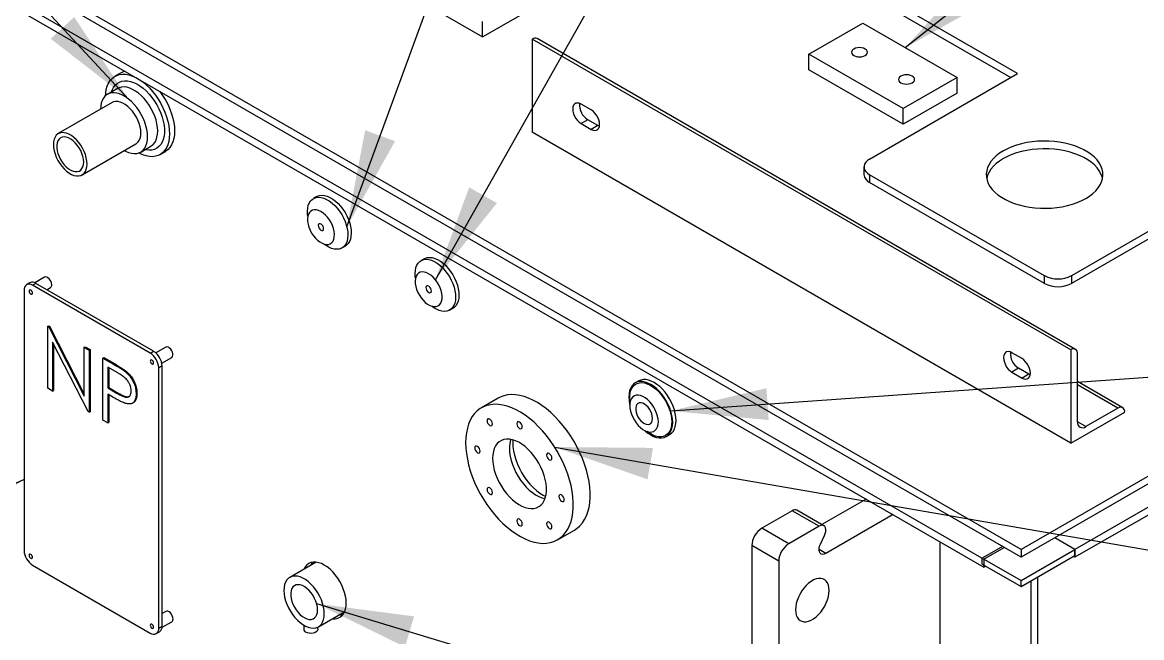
# Model space of a CAD drawing. Header units: inches. Extents: x 1 to 529, y 1 to 374.
# Drawn here: x 42.09 to 73.44, y 304.21 to 321.45 of the extents above; entities that cross this region are included whole.
import ezdxf

# ---------------------------------------------------------------- set-up
doc = ezdxf.new("R2010")
doc.units = ezdxf.units.IN
doc.header["$LTSCALE"] = 32
doc.header["$MEASUREMENT"] = 0
doc.layers.add('FORMAT', color=7, linetype='Continuous')
doc.dimstyles.new('SLDDIMSTYLE5', dxfattribs={"dimtxt": 0.18, "dimasz": 2.71875, "dimexe": 0, "dimexo": 0.0625, "dimgap": 0, "dimtad": 0, "dimtih": 1, "dimtoh": 1, "dimdec": 0, "dimrnd": 1e-09, "dimzin": 0, "dimdsep": 46, "dimtxsty": 'Standard', "dimsah": 1, "dimcen": 0.09, "dimadec": 0, "dimazin": 0, "dimtfac": 2.71875, "dimtdec": 0, "dimtofl": 0, "dimtmove": 0, "dimatfit": 3, "dimfxl": 0, "dimfrac": 2, "dimtolj": 1, "dimtzin": 0, "dimarcsym": 0})

# ---------------------------------------------------------------- blocks, each defined once
blk = doc.blocks.new('Drawing View43')
at = {"color": 7, "linetype": 'Continuous', "lineweight": 25}
for p, q in [((36.031, -4.988), (-8.47, 20.701)), ((36.031, -5.206), (-8.47, 20.484)), ((-8.564, 19.885), (34.994, -5.26)), ((20.946, 9.381), (39.048, 19.831)), ((-8.564, 19.667), (34.994, -5.478)), ((11.895, 14.606), (20.946, 9.381)), ((63.938, 11.122), (36.031, -4.988)), ((35.936, 8.347), (31.788, 10.741)), ((63.938, 10.905), (36.031, -5.206)), ((31.788, 10.524), (35.748, 8.238)), ((51.021, 10.524), (37.445, 2.686)), ((51.021, 10.306), (37.445, 2.468)), ((20.946, 9.381), (20.946, 9.807)), ((30.091, 8.891), (31.6, 9.762)), ((31.6, 9.762), (34.239, 8.238)), ((63.372, 9.925), (37.539, -4.988)), ((63.372, 9.707), (37.539, -5.206)), ((37.426, 0.607), (22.341, 9.316)), ((37.426, 0.607), (22.341, 9.316)), ((22.341, 9.316), (22.341, 9.316)), ((22.341, 9.316), (22.341, 6.703)), ((37.559, 0.621), (22.475, 9.329)), ((30.091, 8.455), (30.091, 8.891)), ((32.731, 7.367), (30.091, 8.891)), ((10.79, 8.354), (10.649, 8.273)), ((32.731, 6.931), (30.091, 8.455)), ((31.788, 5.952), (35.936, 8.347)), ((34.239, 8.238), (32.731, 7.367)), ((34.239, 7.802), (34.239, 8.238)), ((10.721, 7.93), (10.438, 7.766)), ((10.572, 7.535), (9.063, 6.665)), ((34.239, 7.802), (32.731, 6.931)), ((23.991, 7.329), (23.708, 7.492)), ((32.731, 6.931), (32.731, 7.367)), ((23.897, 7.057), (23.708, 6.948)), ((23.708, 6.948), (23.991, 6.785)), ((24.18, 6.893), (23.897, 7.057)), ((37.426, -2.006), (22.341, 6.703)), ((24.18, 6.893), (23.991, 6.785)), ((24.223, 6.873), (24.18, 6.893)), ((9.73, 5.51), (11.238, 6.381)), ((11.372, 6.15), (11.654, 6.313)), ((11.915, 6.079), (12.057, 6.16)), ((31.632, 5.734), (31.632, 5.516)), ((36.691, 2.686), (31.788, 5.516)), ((31.788, 5.516), (31.788, 5.299)), ((36.691, 2.468), (31.788, 5.299)), ((16.303, 4.902), (16.209, 4.848)), ((17.009, 3.462), (17.103, 3.517)), ((19.32, 3.161), (19.226, 3.106)), ((8.681, 2.642), (8.408, 2.485)), ((36.691, 2.468), (36.691, 2.686)), ((37.445, 2.686), (37.445, 2.468)), ((8.104, 2.28), (8.104, -5.014)), ((8.268, 2.487), (8.173, 2.433)), ((8.434, 2.471), (8.34, 2.416)), ((11.64, 0.512), (8.34, 2.416)), ((11.734, 0.566), (8.434, 2.471)), ((8.743, 2.293), (8.848, 2.354)), ((20.026, 1.721), (20.12, 1.775)), ((8.767, 1.272), (8.791, 1.285)), ((8.767, -0.47), (8.767, 1.272)), ((8.767, 1.272), (8.796, 1.255)), ((8.791, 1.285), (8.819, 1.269)), ((8.796, 1.255), (8.819, 1.269)), ((8.796, 1.255), (9.792, -0.691)), ((8.819, 1.269), (9.792, -0.631)), ((9.897, -1.122), (8.903, 0.819)), ((8.903, 0.819), (8.903, -0.548)), ((8.926, 0.773), (8.926, -0.535)), ((9.792, 0.68), (9.816, 0.694)), ((9.792, -0.691), (9.792, 0.68)), ((9.792, 0.68), (9.928, 0.602)), ((9.816, 0.694), (9.951, 0.615)), ((12.075, 0.683), (11.795, 0.521)), ((9.928, 0.602), (9.951, 0.615)), ((9.928, 0.602), (9.928, -1.14)), ((9.951, 0.615), (9.951, -1.127)), ((10.315, 0.378), (10.338, 0.392)), ((10.315, 0.378), (10.61, 0.208)), ((10.315, -1.363), (10.315, 0.378)), ((10.338, 0.392), (10.634, 0.221)), ((11.64, 0.512), (11.734, 0.566)), ((11.962, 0.233), (12.242, 0.394)), ((36.059, 0.362), (35.776, 0.526)), ((37.426, 0.607), (37.426, -2.006)), ((37.426, 0.607), (37.426, 0.607)), ((37.615, -1.407), (37.615, 0.499)), ((10.726, -0.038), (10.45, 0.122)), ((10.45, 0.122), (10.45, -0.459)), ((10.474, 0.108), (10.474, -0.445)), ((10.61, 0.208), (10.634, 0.221)), ((11.97, 0.158), (11.876, 0.103)), ((11.876, -7.191), (11.876, 0.103)), ((11.97, -7.137), (11.97, 0.158)), ((35.965, 0.09), (35.776, -0.019)), ((36.248, -0.073), (35.965, 0.09)), ((10.954, -0.017), (10.978, -0.003)), ((25.321, -0.265), (25.227, -0.319)), ((35.776, -0.019), (36.059, -0.182)), ((36.248, -0.073), (36.059, -0.182)), ((36.291, -0.094), (36.248, -0.073)), ((38.879, -1.013), (37.615, -0.282)), ((8.903, -0.548), (8.767, -0.47)), ((8.903, -0.548), (8.926, -0.535)), ((10.474, -0.445), (10.45, -0.459)), ((10.45, -0.459), (10.714, -0.615)), ((10.474, -0.445), (10.738, -0.602)), ((10.738, -0.602), (10.714, -0.615)), ((11.243, -0.625), (11.266, -0.611)), ((38.746, -1.026), (37.615, -0.373)), ((10.558, -0.7), (10.45, -0.638)), ((10.45, -0.638), (10.45, -1.442)), ((10.474, -0.651), (10.474, -1.428)), ((11.135, -0.887), (11.164, -0.87)), ((21.388, -0.747), (20.916, -1.019)), ((9.928, -1.14), (9.897, -1.122)), ((9.928, -1.14), (9.951, -1.127)), ((37.426, -2.006), (38.935, -1.135)), ((38.746, -1.026), (37.85, -1.543)), ((38.935, -1.135), (38.935, -1.135)), ((10.45, -1.442), (10.315, -1.363)), ((10.45, -1.442), (10.474, -1.428)), ((37.85, -1.543), (37.615, -1.407)), ((26.093, -1.82), (26.187, -1.766)), ((31.694, -3.573), (30.452, -4.29)), ((29.62, -3.9), (28.771, -4.389)), ((30.374, -4.335), (29.62, -3.9)), ((30.507, -4.322), (29.753, -3.886)), ((32.448, -4.009), (30.562, -5.097)), ((30.374, -4.335), (29.525, -4.825)), ((23.049, -4.714), (23.521, -4.442)), ((29.525, -4.825), (28.771, -4.389)), ((30.412, -4.836), (30.525, -4.596)), ((37.539, -4.988), (36.974, -4.662)), ((37.539, -4.988), (36.974, -4.662)), ((29.243, -5.315), (28.488, -4.879)), ((28.488, -4.879), (28.488, -10.323)), ((30.562, -5.097), (30.374, -4.988)), ((33.768, -10.214), (33.768, -4.771)), ((35.512, -4.907), (34.947, -5.233)), ((34.994, -5.26), (35.559, -4.934)), ((36.031, -5.859), (37.539, -4.988)), ((36.031, -4.988), (36.031, -5.206)), ((37.539, -5.152), (37.539, -4.988)), ((37.539, -4.988), (37.539, -5.206)), ((29.243, -5.315), (29.243, -10.758)), ((34.947, -5.233), (36.031, -5.859)), ((34.947, -5.396), (34.947, -5.233)), ((34.994, -5.26), (34.994, -5.478)), ((36.031, -6.022), (37.539, -5.152)), ((37.539, -5.206), (37.492, -5.179)), ((8.34, -5.422), (11.64, -7.327)), ((16.285, -5.342), (15.549, -5.767)), ((34.947, -5.396), (36.031, -6.022)), ((34.994, -5.478), (35.041, -5.451)), ((36.031, -6.022), (36.031, -5.859)), ((36.314, -61.547), (36.314, -5.859)), ((36.502, -61.439), (36.502, -5.75)), ((12.075, -6.72), (11.97, -6.781)), ((16.349, -7.153), (17.085, -6.728)), ((11.876, -7.191), (11.97, -7.137)), ((11.968, -7.167), (12.242, -7.009)), ((15.937, -7.106), (15.937, -7.222)), ((16.337, -7.222), (16.337, -7.159)), ((11.807, -7.344), (11.901, -7.289))]:
    blk.add_line(p, q, dxfattribs=at)
at = {"color": 7, "linetype": 'Continuous', "lineweight": 25, "flags": 128}
for points in [[(31.664, 8.853), (31.7, 8.88), (31.723, 8.912), (31.73, 8.945), (31.723, 8.979), (31.7, 9.01), (31.664, 9.037), (31.618, 9.058), (31.563, 9.071), (31.505, 9.075), (31.447, 9.071), (31.393, 9.058), (31.346, 9.037), (31.31, 9.01), (31.288, 8.979), (31.28, 8.945), (31.288, 8.912), (31.31, 8.88), (31.346, 8.853), (31.393, 8.833), (31.447, 8.82), (31.505, 8.815), (31.563, 8.82), (31.618, 8.833), (31.664, 8.853)], [(10.387, 7.729), (10.392, 7.802), (10.407, 7.903), (10.433, 7.996), (10.469, 8.079), (10.515, 8.152), (10.569, 8.213), (10.632, 8.262), (10.702, 8.299), (10.779, 8.322), (10.862, 8.332), (10.95, 8.328), (11.042, 8.311), (11.137, 8.28), (11.234, 8.237), (11.33, 8.181), (11.427, 8.113), (11.522, 8.034), (11.614, 7.945), (11.702, 7.847), (11.785, 7.742), (11.862, 7.629), (11.932, 7.512), (11.995, 7.39), (12.049, 7.266), (12.095, 7.141), (12.131, 7.016), (12.157, 6.893), (12.172, 6.774), (12.178, 6.659), (12.172, 6.55), (12.157, 6.449), (12.131, 6.356), (12.095, 6.272), (12.049, 6.2), (11.995, 6.138), (11.932, 6.089), (11.862, 6.053), (11.785, 6.03), (11.702, 6.02), (11.614, 6.024), (11.522, 6.041), (11.427, 6.072), (11.33, 6.115), (11.314, 6.124)], [(32.984, 8.091), (33.02, 8.118), (33.043, 8.15), (33.05, 8.183), (33.043, 8.217), (33.02, 8.248), (32.984, 8.275), (32.938, 8.296), (32.883, 8.309), (32.825, 8.313), (32.767, 8.309), (32.713, 8.296), (32.666, 8.275), (32.63, 8.248), (32.608, 8.217), (32.6, 8.183), (32.608, 8.15), (32.63, 8.118), (32.666, 8.091), (32.713, 8.071), (32.767, 8.058), (32.825, 8.053), (32.883, 8.058), (32.938, 8.071), (32.984, 8.091)], [(10.557, 7.835), (10.575, 7.887), (10.611, 7.961), (10.656, 8.024), (10.711, 8.074), (10.773, 8.112), (10.842, 8.137), (10.918, 8.149), (10.999, 8.147), (11.083, 8.131), (11.171, 8.102), (11.26, 8.059), (11.349, 8.005), (11.437, 7.938), (11.524, 7.861), (11.606, 7.775), (11.685, 7.68), (11.757, 7.578), (11.823, 7.47), (11.882, 7.358), (11.931, 7.244), (11.972, 7.128), (12.003, 7.014), (12.024, 6.901), (12.035, 6.793), (12.035, 6.69), (12.024, 6.593), (12.003, 6.505), (11.972, 6.426), (11.931, 6.358), (11.882, 6.301), (11.823, 6.257), (11.757, 6.225), (11.685, 6.207), (11.606, 6.202), (11.524, 6.211), (11.49, 6.218)], [(11.654, 6.313), (11.669, 6.322), (11.722, 6.365), (11.766, 6.42), (11.801, 6.487), (11.827, 6.563), (11.842, 6.648), (11.848, 6.74), (11.842, 6.839), (11.827, 6.942), (11.801, 7.048), (11.766, 7.155), (11.722, 7.261), (11.669, 7.365), (11.608, 7.466), (11.541, 7.561), (11.469, 7.649), (11.392, 7.728), (11.311, 7.799), (11.229, 7.858), (11.146, 7.906), (11.064, 7.941), (10.984, 7.964), (10.907, 7.973), (10.834, 7.969), (10.767, 7.951), (10.721, 7.93)], [(11.906, 7.85), (11.926, 7.823), (12.003, 7.711), (12.074, 7.593), (12.136, 7.472), (12.191, 7.348), (12.236, 7.222), (12.272, 7.098), (12.298, 6.975), (12.314, 6.855), (12.319, 6.74), (12.314, 6.632), (12.298, 6.53), (12.272, 6.437), (12.236, 6.354), (12.191, 6.281), (12.136, 6.22), (12.074, 6.171), (12.057, 6.16)], [(11.565, 6.577), (11.56, 6.676), (11.544, 6.779), (11.518, 6.884), (11.483, 6.991), (11.439, 7.098), (11.386, 7.202), (11.326, 7.302), (11.259, 7.397), (11.186, 7.485), (11.109, 7.565), (11.029, 7.635), (10.946, 7.695), (10.863, 7.743), (10.781, 7.778), (10.701, 7.801), (10.624, 7.81), (10.551, 7.806), (10.484, 7.788), (10.424, 7.758), (10.371, 7.714), (10.327, 7.659), (10.291, 7.593), (10.266, 7.517), (10.25, 7.432), (10.245, 7.347)], [(11.376, 6.686), (11.371, 6.77), (11.355, 6.859), (11.33, 6.949), (11.294, 7.04), (11.25, 7.129), (11.199, 7.214), (11.141, 7.293), (11.077, 7.365), (11.01, 7.428), (10.94, 7.481), (10.87, 7.521), (10.8, 7.549), (10.733, 7.564), (10.669, 7.566), (10.611, 7.553), (10.572, 7.535)], [(23.708, 7.492), (23.656, 7.516), (23.606, 7.524), (23.561, 7.518), (23.524, 7.496), (23.496, 7.461), (23.478, 7.413), (23.473, 7.356), (23.478, 7.292), (23.496, 7.225), (23.524, 7.157), (23.561, 7.092), (23.606, 7.034), (23.656, 6.985), (23.708, 6.948)], [(23.991, 6.785), (24.044, 6.761), (24.093, 6.753), (24.138, 6.759), (24.175, 6.781), (24.203, 6.816), (24.221, 6.864), (24.227, 6.921), (24.221, 6.985), (24.203, 7.052), (24.175, 7.12), (24.138, 7.185), (24.093, 7.243), (24.044, 7.292), (23.991, 7.329)], [(9.868, 5.815), (9.863, 5.899), (9.847, 5.988), (9.821, 6.078), (9.786, 6.169), (9.742, 6.258), (9.69, 6.343), (9.632, 6.423), (9.569, 6.495), (9.501, 6.557), (9.432, 6.61), (9.361, 6.65), (9.291, 6.679), (9.224, 6.693), (9.161, 6.695), (9.102, 6.683), (9.051, 6.657), (9.007, 6.619), (8.972, 6.569), (8.946, 6.508), (8.93, 6.438), (8.925, 6.359), (8.93, 6.275), (8.946, 6.187), (8.972, 6.096), (9.007, 6.005), (9.051, 5.917), (9.102, 5.831), (9.161, 5.752), (9.224, 5.68), (9.291, 5.617), (9.361, 5.565), (9.432, 5.524), (9.501, 5.496), (9.569, 5.481), (9.632, 5.48), (9.69, 5.492), (9.742, 5.518), (9.786, 5.556), (9.821, 5.606), (9.847, 5.667), (9.863, 5.737), (9.868, 5.815)], [(11.238, 6.381), (11.25, 6.388), (11.294, 6.427), (11.33, 6.477), (11.355, 6.538), (11.371, 6.608), (11.376, 6.686)], [(9.774, 5.87), (9.768, 5.946), (9.752, 6.027), (9.726, 6.11), (9.69, 6.191), (9.646, 6.27), (9.594, 6.344), (9.537, 6.41), (9.476, 6.467), (9.412, 6.513), (9.348, 6.547), (9.286, 6.567), (9.227, 6.574), (9.172, 6.567), (9.124, 6.546), (9.084, 6.512), (9.053, 6.465), (9.031, 6.408), (9.021, 6.341), (9.021, 6.267), (9.031, 6.188), (9.053, 6.106), (9.084, 6.024), (9.124, 5.943), (9.172, 5.867), (9.227, 5.796), (9.286, 5.735), (9.348, 5.683), (9.412, 5.643), (9.476, 5.616), (9.537, 5.602), (9.594, 5.602), (9.646, 5.617), (9.69, 5.644), (9.726, 5.685), (9.752, 5.737), (9.768, 5.799), (9.774, 5.87)], [(10.912, 6.192), (10.946, 6.174), (11.029, 6.138), (11.109, 6.116), (11.186, 6.106), (11.259, 6.111), (11.326, 6.128), (11.386, 6.159), (11.439, 6.202), (11.483, 6.257), (11.518, 6.323), (11.544, 6.4), (11.56, 6.485), (11.565, 6.577)], [(37.846, 4.85), (37.95, 4.916), (38.043, 4.988), (38.124, 5.064), (38.192, 5.145), (38.246, 5.229), (38.287, 5.316), (38.312, 5.404), (38.324, 5.494), (38.32, 5.584), (38.301, 5.673), (38.268, 5.76), (38.221, 5.846), (38.16, 5.928), (38.085, 6.007), (37.998, 6.081), (37.899, 6.151), (37.789, 6.214), (37.67, 6.271), (37.541, 6.321), (37.404, 6.364), (37.261, 6.4), (37.113, 6.427), (36.962, 6.446), (36.807, 6.457), (36.652, 6.459), (36.497, 6.453), (36.344, 6.438), (36.193, 6.414), (36.048, 6.383), (35.908, 6.344), (35.775, 6.297), (35.651, 6.243), (35.536, 6.183), (35.431, 6.117), (35.338, 6.045), (35.257, 5.968), (35.189, 5.887), (35.135, 5.803), (35.095, 5.717), (35.069, 5.628), (35.058, 5.539), (35.062, 5.449), (35.08, 5.36), (35.113, 5.272), (35.16, 5.187), (35.222, 5.104), (35.296, 5.026), (35.383, 4.951), (35.482, 4.882), (35.592, 4.819), (35.712, 4.761), (35.841, 4.711), (35.977, 4.668), (36.12, 4.633), (36.268, 4.606), (36.42, 4.586), (36.574, 4.576), (36.73, 4.574), (36.885, 4.58), (37.038, 4.595), (37.188, 4.618), (37.334, 4.65), (37.473, 4.689), (37.606, 4.735), (37.731, 4.789), (37.846, 4.85)], [(38.313, 5.407), (38.301, 5.455), (38.268, 5.543), (38.221, 5.628), (38.16, 5.711), (38.085, 5.789), (37.998, 5.864), (37.899, 5.933), (37.789, 5.996), (37.67, 6.053), (37.541, 6.104), (37.404, 6.147), (37.261, 6.182), (37.113, 6.209), (36.962, 6.228), (36.807, 6.239), (36.652, 6.241), (36.497, 6.235), (36.344, 6.22), (36.193, 6.197), (36.048, 6.165), (35.908, 6.126), (35.775, 6.079), (35.651, 6.026), (35.536, 5.965), (35.431, 5.899), (35.338, 5.827), (35.257, 5.75), (35.189, 5.67), (35.135, 5.586), (35.095, 5.499), (35.069, 5.41), (35.068, 5.407)], [(31.788, 5.952), (31.728, 5.911), (31.682, 5.864), (31.65, 5.814), (31.634, 5.761), (31.634, 5.707), (31.65, 5.654), (31.682, 5.604), (31.728, 5.557), (31.788, 5.516)], [(16.053, 4.356), (16.047, 4.399), (16.043, 4.491), (16.05, 4.576), (16.066, 4.653), (16.093, 4.721), (16.13, 4.779), (16.175, 4.825), (16.228, 4.858), (16.289, 4.879), (16.355, 4.885), (16.427, 4.879), (16.501, 4.859), (16.578, 4.825), (16.655, 4.779)], [(16.303, 4.902), (16.323, 4.913), (16.383, 4.933), (16.45, 4.94), (16.521, 4.933), (16.596, 4.913), (16.672, 4.88), (16.749, 4.834)], [(16.655, 4.779), (16.731, 4.722), (16.806, 4.654), (16.876, 4.577), (16.941, 4.492), (17.001, 4.4), (17.052, 4.304), (17.096, 4.206), (17.131, 4.106), (17.156, 4.007), (17.17, 3.911), (17.175, 3.82), (17.168, 3.734), (17.151, 3.657), (17.125, 3.589), (17.088, 3.531), (17.043, 3.486), (16.989, 3.452), (16.929, 3.432), (16.862, 3.425), (16.791, 3.432), (16.716, 3.452), (16.64, 3.485), (16.563, 3.531), (16.505, 3.573)], [(16.749, 4.834), (16.826, 4.776), (16.9, 4.708), (16.97, 4.631), (17.036, 4.546), (17.095, 4.455), (17.147, 4.359), (17.19, 4.26), (17.225, 4.16), (17.25, 4.062), (17.265, 3.966), (17.269, 3.874), (17.262, 3.789), (17.246, 3.712), (17.219, 3.643), (17.182, 3.586), (17.137, 3.54), (17.103, 3.517)], [(16.389, 3.63), (16.453, 3.593), (16.516, 3.57), (16.577, 3.56), (16.632, 3.564), (16.682, 3.582), (16.724, 3.613), (16.758, 3.657), (16.781, 3.712), (16.795, 3.776), (16.797, 3.849), (16.789, 3.927), (16.77, 4.008), (16.741, 4.091), (16.703, 4.172), (16.656, 4.25), (16.603, 4.321), (16.545, 4.385), (16.483, 4.44), (16.419, 4.482), (16.355, 4.513), (16.294, 4.53), (16.235, 4.533), (16.183, 4.522), (16.136, 4.497), (16.099, 4.459), (16.07, 4.41), (16.051, 4.35), (16.043, 4.281), (16.046, 4.206), (16.06, 4.125), (16.084, 4.043), (16.118, 3.961), (16.16, 3.881), (16.21, 3.806), (16.266, 3.738), (16.326, 3.679), (16.389, 3.63)], [(16.414, 3.963), (16.443, 3.95), (16.469, 3.951), (16.488, 3.967), (16.496, 3.995), (16.492, 4.031), (16.478, 4.07), (16.455, 4.104), (16.427, 4.13), (16.397, 4.143), (16.371, 4.141), (16.353, 4.125), (16.345, 4.097), (16.348, 4.061), (16.363, 4.023), (16.386, 3.988), (16.414, 3.963)], [(19.07, 2.614), (19.064, 2.657), (19.06, 2.749), (19.067, 2.834), (19.083, 2.911), (19.11, 2.98), (19.147, 3.037), (19.192, 3.083), (19.245, 3.117), (19.306, 3.137), (19.372, 3.144), (19.444, 3.137), (19.518, 3.117), (19.595, 3.084), (19.672, 3.038)], [(19.32, 3.161), (19.34, 3.171), (19.4, 3.191), (19.467, 3.198), (19.538, 3.191), (19.613, 3.171), (19.689, 3.138), (19.766, 3.092)], [(19.672, 3.038), (19.748, 2.98), (19.823, 2.912), (19.893, 2.835), (19.958, 2.75), (20.018, 2.659), (20.069, 2.563), (20.113, 2.464), (20.148, 2.364), (20.173, 2.265), (20.187, 2.169), (20.191, 2.078), (20.185, 1.993), (20.168, 1.915), (20.142, 1.847), (20.105, 1.79), (20.06, 1.744), (20.006, 1.71), (19.946, 1.69), (19.879, 1.683), (19.808, 1.69), (19.733, 1.71), (19.657, 1.743), (19.58, 1.789), (19.522, 1.831)], [(19.766, 3.092), (19.843, 3.035), (19.917, 2.967), (19.987, 2.89), (20.053, 2.804), (20.112, 2.713), (20.164, 2.617), (20.207, 2.518), (20.242, 2.419), (20.267, 2.32), (20.282, 2.224), (20.286, 2.132), (20.279, 2.047), (20.263, 1.97), (20.236, 1.902), (20.199, 1.844), (20.154, 1.798), (20.12, 1.775)], [(8.882, 2.43), (8.877, 2.473), (8.862, 2.519), (8.838, 2.562), (8.807, 2.6), (8.773, 2.629), (8.738, 2.646), (8.705, 2.65), (8.681, 2.642)], [(19.406, 1.888), (19.47, 1.852), (19.533, 1.828), (19.594, 1.818), (19.649, 1.822), (19.699, 1.84), (19.741, 1.871), (19.775, 1.915), (19.798, 1.97), (19.812, 2.035), (19.814, 2.107), (19.806, 2.185), (19.787, 2.266), (19.758, 2.349), (19.72, 2.43), (19.673, 2.508), (19.62, 2.58), (19.562, 2.644), (19.5, 2.698), (19.436, 2.741), (19.372, 2.771), (19.311, 2.788), (19.252, 2.791), (19.2, 2.78), (19.153, 2.755), (19.116, 2.718), (19.087, 2.668), (19.068, 2.608), (19.06, 2.539), (19.063, 2.464), (19.077, 2.384), (19.101, 2.301), (19.135, 2.219), (19.177, 2.139), (19.227, 2.064), (19.283, 1.996), (19.343, 1.937), (19.406, 1.888)], [(8.34, 2.199), (8.337, 2.222), (8.326, 2.245), (8.311, 2.266), (8.293, 2.28), (8.275, 2.287), (8.26, 2.284), (8.249, 2.272), (8.246, 2.253), (8.249, 2.23), (8.26, 2.207), (8.275, 2.186), (8.293, 2.172), (8.311, 2.165), (8.326, 2.168), (8.337, 2.18), (8.34, 2.199)], [(19.431, 2.221), (19.46, 2.208), (19.486, 2.21), (19.505, 2.226), (19.513, 2.254), (19.509, 2.29), (19.495, 2.328), (19.472, 2.362), (19.444, 2.388), (19.414, 2.401), (19.388, 2.4), (19.37, 2.384), (19.362, 2.355), (19.365, 2.319), (19.379, 2.281), (19.403, 2.247), (19.431, 2.221)], [(12.266, 0.42), (12.275, 0.454), (12.275, 0.495), (12.264, 0.54), (12.243, 0.584), (12.215, 0.625), (12.182, 0.658), (12.147, 0.681), (12.113, 0.69), (12.083, 0.687), (12.075, 0.683)], [(11.734, 0.239), (11.731, 0.262), (11.72, 0.286), (11.705, 0.306), (11.687, 0.321), (11.669, 0.327), (11.654, 0.324), (11.644, 0.313), (11.64, 0.294), (11.644, 0.271), (11.654, 0.247), (11.669, 0.227), (11.687, 0.212), (11.705, 0.206), (11.72, 0.209), (11.731, 0.221), (11.734, 0.239)], [(12.242, 0.394), (12.247, 0.397), (12.266, 0.42)], [(35.776, 0.526), (35.724, 0.549), (35.674, 0.558), (35.629, 0.551), (35.592, 0.529), (35.564, 0.494), (35.546, 0.447), (35.54, 0.389), (35.546, 0.325), (35.564, 0.258), (35.592, 0.19), (35.629, 0.125), (35.674, 0.067), (35.724, 0.018), (35.776, -0.019)], [(36.059, -0.182), (36.111, -0.206), (36.161, -0.214), (36.206, -0.208), (36.243, -0.186), (36.271, -0.151), (36.289, -0.103), (36.295, -0.046), (36.289, 0.018), (36.271, 0.086), (36.243, 0.153), (36.206, 0.218), (36.161, 0.276), (36.111, 0.325), (36.059, 0.362)], [(26.273, -1.424), (26.267, -1.328), (26.252, -1.228), (26.226, -1.126), (26.191, -1.022), (26.146, -0.92), (26.093, -0.82), (26.033, -0.724), (25.966, -0.634), (25.894, -0.551), (25.818, -0.478), (25.74, -0.414), (25.66, -0.362), (25.58, -0.322), (25.501, -0.295), (25.425, -0.281), (25.353, -0.28), (25.287, -0.293), (25.227, -0.319), (25.174, -0.358), (25.129, -0.41), (25.094, -0.472), (25.068, -0.545), (25.052, -0.627), (25.047, -0.716), (25.052, -0.812), (25.068, -0.911), (25.071, -0.926)], [(25.08, -0.854), (25.072, -0.776), (25.072, -0.685), (25.082, -0.601), (25.103, -0.525), (25.134, -0.459), (25.174, -0.404), (25.223, -0.361), (25.279, -0.331), (25.343, -0.313), (25.412, -0.309), (25.485, -0.319), (25.562, -0.342), (25.64, -0.378), (25.719, -0.427), (25.796, -0.487), (25.872, -0.557), (25.943, -0.637), (26.009, -0.724), (26.069, -0.817), (26.122, -0.915), (26.167, -1.016), (26.202, -1.117), (26.228, -1.218), (26.244, -1.316), (26.249, -1.41), (26.249, -1.41)], [(26.367, -1.369), (26.362, -1.274), (26.346, -1.174), (26.32, -1.071), (26.285, -0.968), (26.24, -0.865), (26.187, -0.765), (26.127, -0.669), (26.061, -0.579), (25.989, -0.497), (25.913, -0.423), (25.834, -0.36), (25.754, -0.308), (25.674, -0.268), (25.596, -0.24), (25.52, -0.226), (25.448, -0.226), (25.381, -0.239), (25.321, -0.265)], [(20.474, -1.996), (20.48, -2.145), (20.496, -2.298), (20.522, -2.456), (20.558, -2.617), (20.605, -2.78), (20.661, -2.943), (20.726, -3.105), (20.801, -3.266), (20.883, -3.424), (20.974, -3.578), (21.071, -3.728), (21.175, -3.871), (21.284, -4.007), (21.398, -4.135), (21.517, -4.254), (21.638, -4.364), (21.763, -4.463), (21.888, -4.55), (22.014, -4.626), (22.141, -4.69), (22.266, -4.741), (22.389, -4.779), (22.509, -4.803), (22.625, -4.814), (22.737, -4.811), (22.844, -4.794), (22.944, -4.764), (23.038, -4.72), (23.125, -4.664), (23.203, -4.595), (23.273, -4.514), (23.334, -4.421), (23.385, -4.317), (23.427, -4.204), (23.458, -4.081), (23.479, -3.949), (23.49, -3.81), (23.49, -3.664), (23.479, -3.512), (23.458, -3.356), (23.427, -3.197), (23.385, -3.035), (23.334, -2.872), (23.273, -2.709), (23.203, -2.547), (23.125, -2.388), (23.038, -2.231), (22.944, -2.079), (22.844, -1.933), (22.737, -1.793), (22.625, -1.661), (22.509, -1.537), (22.389, -1.423), (22.266, -1.319), (22.141, -1.225), (22.014, -1.143), (21.888, -1.073), (21.763, -1.016), (21.638, -0.972), (21.517, -0.941), (21.398, -0.923), (21.284, -0.919), (21.175, -0.929), (21.071, -0.953), (20.974, -0.989), (20.883, -1.039), (20.801, -1.102), (20.726, -1.177), (20.661, -1.264), (20.605, -1.362), (20.558, -1.471), (20.522, -1.59), (20.496, -1.717), (20.48, -1.853), (20.474, -1.996)], [(23.521, -4.442), (23.596, -4.392), (23.675, -4.323), (23.745, -4.242), (23.805, -4.149), (23.857, -4.045), (23.898, -3.932), (23.93, -3.808), (23.951, -3.677), (23.961, -3.537), (23.961, -3.392), (23.951, -3.24), (23.93, -3.084), (23.898, -2.925), (23.857, -2.763), (23.805, -2.6), (23.745, -2.437), (23.675, -2.275), (23.596, -2.115), (23.51, -1.959), (23.416, -1.807), (23.315, -1.661), (23.209, -1.521), (23.097, -1.389), (22.98, -1.265), (22.86, -1.151), (22.737, -1.046), (22.612, -0.953), (22.486, -0.871), (22.36, -0.801), (22.234, -0.744), (22.11, -0.7), (21.988, -0.669), (21.87, -0.651), (21.755, -0.647), (21.646, -0.657), (21.542, -0.68), (21.445, -0.717), (21.388, -0.747)], [(25.872, -1.41), (25.867, -1.331), (25.85, -1.247), (25.824, -1.162), (25.787, -1.077), (25.743, -0.995), (25.69, -0.918), (25.632, -0.848), (25.57, -0.787), (25.504, -0.737), (25.438, -0.699), (25.373, -0.673), (25.31, -0.662), (25.252, -0.665), (25.2, -0.682), (25.155, -0.712), (25.119, -0.755), (25.092, -0.81), (25.076, -0.874), (25.071, -0.947), (25.076, -1.027), (25.092, -1.11), (25.119, -1.196), (25.155, -1.28), (25.2, -1.363), (25.252, -1.44), (25.31, -1.51), (25.373, -1.571), (25.438, -1.621), (25.504, -1.659), (25.57, -1.684), (25.632, -1.695), (25.69, -1.693), (25.743, -1.676), (25.787, -1.645), (25.824, -1.602), (25.85, -1.548), (25.867, -1.483), (25.872, -1.41)], [(25.707, -1.315), (25.701, -1.253), (25.685, -1.188), (25.659, -1.122), (25.624, -1.059), (25.582, -1.002), (25.534, -0.953), (25.484, -0.914), (25.433, -0.888), (25.384, -0.876), (25.339, -0.877), (25.3, -0.893), (25.269, -0.922), (25.248, -0.963), (25.237, -1.014), (25.237, -1.073), (25.248, -1.137), (25.269, -1.202), (25.3, -1.267), (25.339, -1.328), (25.384, -1.381), (25.433, -1.425), (25.484, -1.458), (25.534, -1.477), (25.582, -1.483), (25.624, -1.474), (25.659, -1.452), (25.685, -1.417), (25.701, -1.37), (25.707, -1.315)], [(21.074, -1.379), (21.08, -1.416), (21.096, -1.454), (21.121, -1.487), (21.15, -1.511), (21.179, -1.521), (21.203, -1.516), (21.22, -1.497), (21.225, -1.467), (21.22, -1.43), (21.203, -1.392), (21.179, -1.359), (21.15, -1.336), (21.121, -1.326), (21.096, -1.33), (21.08, -1.349), (21.074, -1.379)], [(21.907, -1.462), (21.913, -1.499), (21.929, -1.537), (21.954, -1.57), (21.983, -1.593), (22.012, -1.603), (22.036, -1.598), (22.053, -1.58), (22.059, -1.549), (22.053, -1.513), (22.036, -1.475), (22.012, -1.442), (21.983, -1.418), (21.954, -1.408), (21.929, -1.413), (21.913, -1.432), (21.907, -1.462)], [(25.49, -1.652), (25.501, -1.662), (25.58, -1.725), (25.66, -1.778), (25.74, -1.818), (25.818, -1.845), (25.894, -1.859), (25.966, -1.86), (26.033, -1.847), (26.093, -1.82), (26.146, -1.781), (26.191, -1.73), (26.226, -1.668), (26.252, -1.595), (26.267, -1.513), (26.273, -1.424)], [(26.249, -1.41), (26.244, -1.498), (26.228, -1.578), (26.202, -1.649), (26.167, -1.709), (26.122, -1.759), (26.069, -1.795), (26.009, -1.819), (25.943, -1.83), (25.872, -1.827), (25.796, -1.811), (25.719, -1.781), (25.64, -1.739), (25.562, -1.684), (25.556, -1.68)], [(26.187, -1.766), (26.187, -1.766), (26.24, -1.727), (26.285, -1.676), (26.32, -1.613), (26.346, -1.54), (26.362, -1.459), (26.367, -1.369)], [(20.729, -2.142), (20.734, -2.179), (20.751, -2.217), (20.775, -2.25), (20.804, -2.274), (20.833, -2.284), (20.858, -2.279), (20.874, -2.26), (20.88, -2.23), (20.874, -2.193), (20.858, -2.155), (20.833, -2.122), (20.804, -2.099), (20.775, -2.089), (20.751, -2.093), (20.734, -2.112), (20.729, -2.142)], [(21.229, -2.431), (21.234, -2.537), (21.25, -2.648), (21.276, -2.762), (21.312, -2.877), (21.357, -2.992), (21.412, -3.105), (21.474, -3.215), (21.543, -3.32), (21.619, -3.419), (21.699, -3.51), (21.784, -3.592), (21.872, -3.664), (21.961, -3.724), (22.05, -3.773), (22.138, -3.809), (22.224, -3.831), (22.307, -3.84), (22.386, -3.835), (22.458, -3.817), (22.524, -3.786), (22.582, -3.741), (22.632, -3.684), (22.673, -3.616), (22.704, -3.537), (22.725, -3.449), (22.736, -3.353), (22.736, -3.25), (22.725, -3.141), (22.704, -3.029), (22.673, -2.914), (22.632, -2.799), (22.582, -2.684), (22.524, -2.572), (22.458, -2.465), (22.386, -2.362), (22.307, -2.267), (22.224, -2.181), (22.138, -2.104), (22.05, -2.038), (21.961, -1.983), (21.872, -1.941), (21.784, -1.912), (21.699, -1.896), (21.619, -1.894), (21.543, -1.905), (21.474, -1.93), (21.412, -1.968), (21.357, -2.019), (21.312, -2.081), (21.276, -2.155), (21.25, -2.239), (21.234, -2.331), (21.229, -2.431)], [(21.7, -2.159), (21.705, -2.265), (21.721, -2.376), (21.747, -2.49), (21.783, -2.605), (21.829, -2.72), (21.883, -2.833), (21.945, -2.943), (22.015, -3.048), (22.09, -3.147), (22.171, -3.238), (22.255, -3.32), (22.343, -3.392), (22.432, -3.452), (22.521, -3.501), (22.61, -3.536), (22.696, -3.559), (22.697, -3.559)], [(21.797, -1.915), (21.794, -1.996), (21.8, -2.109), (21.816, -2.226), (21.842, -2.347), (21.878, -2.469), (21.924, -2.592), (21.979, -2.714), (22.043, -2.832), (22.114, -2.946), (22.191, -3.055), (22.275, -3.156), (22.363, -3.249), (22.454, -3.332), (22.548, -3.404), (22.643, -3.465), (22.714, -3.503)], [(22.74, -2.342), (22.746, -2.378), (22.763, -2.416), (22.787, -2.449), (22.816, -2.473), (22.845, -2.483), (22.87, -2.478), (22.886, -2.459), (22.892, -2.429), (22.886, -2.392), (22.87, -2.354), (22.845, -2.321), (22.816, -2.298), (22.787, -2.288), (22.763, -2.292), (22.746, -2.311), (22.74, -2.342)], [(21.074, -3.304), (21.08, -3.341), (21.096, -3.379), (21.121, -3.412), (21.15, -3.435), (21.179, -3.445), (21.203, -3.441), (21.22, -3.422), (21.225, -3.392), (21.22, -3.355), (21.203, -3.317), (21.179, -3.284), (21.15, -3.26), (21.121, -3.25), (21.096, -3.255), (21.08, -3.274), (21.074, -3.304)], [(23.086, -3.503), (23.091, -3.54), (23.108, -3.578), (23.132, -3.611), (23.161, -3.634), (23.19, -3.645), (23.215, -3.64), (23.231, -3.621), (23.237, -3.591), (23.231, -3.554), (23.215, -3.516), (23.19, -3.483), (23.161, -3.459), (23.132, -3.449), (23.108, -3.454), (23.091, -3.473), (23.086, -3.503)], [(21.907, -4.184), (21.913, -4.221), (21.929, -4.258), (21.954, -4.292), (21.983, -4.315), (22.012, -4.325), (22.036, -4.32), (22.053, -4.301), (22.059, -4.271), (22.053, -4.234), (22.036, -4.197), (22.012, -4.163), (21.983, -4.14), (21.954, -4.13), (21.929, -4.135), (21.913, -4.154), (21.907, -4.184)], [(22.74, -4.266), (22.746, -4.303), (22.763, -4.341), (22.787, -4.374), (22.816, -4.397), (22.845, -4.408), (22.87, -4.403), (22.886, -4.384), (22.892, -4.354), (22.886, -4.317), (22.87, -4.279), (22.845, -4.246), (22.816, -4.222), (22.787, -4.212), (22.763, -4.217), (22.746, -4.236), (22.74, -4.266)], [(30.525, -4.596), (30.548, -4.537), (30.56, -4.478), (30.562, -4.424), (30.552, -4.377), (30.531, -4.342), (30.501, -4.318), (30.463, -4.309), (30.42, -4.315), (30.374, -4.335)], [(30.562, -5.097), (30.517, -5.117), (30.473, -5.123), (30.436, -5.114), (30.405, -5.091), (30.385, -5.055), (30.375, -5.008), (30.376, -4.954), (30.389, -4.895), (30.412, -4.836)], [(8.34, -5.205), (8.337, -5.182), (8.326, -5.158), (8.311, -5.137), (8.293, -5.123), (8.275, -5.117), (8.26, -5.12), (8.249, -5.131), (8.246, -5.15), (8.249, -5.173), (8.26, -5.197), (8.275, -5.217), (8.293, -5.232), (8.311, -5.238), (8.326, -5.235), (8.337, -5.223), (8.34, -5.205)], [(17.129, -6.488), (17.124, -6.392), (17.108, -6.292), (17.083, -6.19), (17.047, -6.086), (17.002, -5.983), (16.949, -5.882), (16.889, -5.786), (16.822, -5.696), (16.75, -5.613), (16.674, -5.54), (16.595, -5.476), (16.515, -5.423), (16.434, -5.383), (16.355, -5.356), (16.279, -5.342), (16.207, -5.341), (16.14, -5.354), (16.08, -5.38), (16.027, -5.42), (15.982, -5.471), (15.947, -5.534), (15.945, -5.539)], [(16.515, -6.786), (16.509, -6.694), (16.494, -6.598), (16.468, -6.499), (16.432, -6.399), (16.388, -6.301), (16.335, -6.205), (16.275, -6.115), (16.209, -6.03), (16.138, -5.954), (16.064, -5.887), (15.988, -5.83), (15.91, -5.786), (15.834, -5.754), (15.759, -5.735), (15.689, -5.73), (15.623, -5.738), (15.563, -5.76), (15.51, -5.794), (15.466, -5.841), (15.43, -5.9), (15.404, -5.969), (15.388, -6.047), (15.383, -6.133), (15.388, -6.225), (15.404, -6.322), (15.43, -6.421), (15.466, -6.52), (15.51, -6.619), (15.563, -6.714), (15.623, -6.805), (15.689, -6.89), (15.759, -6.966), (15.834, -7.033), (15.91, -7.089), (15.988, -7.134), (16.064, -7.166), (16.138, -7.185), (16.209, -7.19), (16.275, -7.182), (16.335, -7.16), (16.388, -7.125), (16.432, -7.078), (16.468, -7.02), (16.494, -6.951), (16.509, -6.872), (16.515, -6.786)], [(30.657, -6.131), (30.651, -6.053), (30.636, -5.983), (30.61, -5.922), (30.575, -5.872), (30.531, -5.834), (30.479, -5.808), (30.421, -5.796), (30.358, -5.797), (30.29, -5.812), (30.221, -5.84), (30.15, -5.881), (30.08, -5.933), (30.013, -5.996), (29.95, -6.068), (29.891, -6.148), (29.84, -6.233), (29.796, -6.322), (29.761, -6.413), (29.735, -6.503), (29.719, -6.592), (29.714, -6.676), (29.719, -6.754), (29.735, -6.824), (29.761, -6.885), (29.796, -6.935), (29.84, -6.973), (29.891, -6.999), (29.95, -7.011), (30.013, -7.01), (30.08, -6.995), (30.15, -6.967), (30.221, -6.926), (30.29, -6.874), (30.358, -6.811), (30.421, -6.739), (30.479, -6.659), (30.531, -6.574), (30.575, -6.485), (30.61, -6.395), (30.636, -6.304), (30.651, -6.216), (30.657, -6.131)], [(16.326, -6.678), (16.321, -6.601), (16.304, -6.52), (16.278, -6.438), (16.242, -6.356), (16.198, -6.277), (16.147, -6.203), (16.09, -6.137), (16.028, -6.08), (15.965, -6.034), (15.901, -6), (15.838, -5.98), (15.779, -5.973), (15.725, -5.98), (15.677, -6.001), (15.636, -6.036), (15.605, -6.082), (15.584, -6.139), (15.573, -6.206), (15.573, -6.28), (15.584, -6.359), (15.605, -6.441), (15.636, -6.523), (15.677, -6.604), (15.725, -6.681), (15.779, -6.751), (15.838, -6.813), (15.901, -6.864), (15.965, -6.904), (16.028, -6.931), (16.09, -6.945), (16.147, -6.945), (16.198, -6.931), (16.242, -6.903), (16.278, -6.862), (16.304, -6.81), (16.321, -6.748), (16.326, -6.678)], [(16.744, -6.924), (16.75, -6.925), (16.822, -6.925), (16.889, -6.913), (16.949, -6.886), (17.002, -6.847), (17.047, -6.796), (17.083, -6.733), (17.108, -6.66), (17.124, -6.578), (17.129, -6.488)], [(12.276, -6.933), (12.271, -6.889), (12.256, -6.844), (12.232, -6.801), (12.202, -6.763), (12.167, -6.734), (12.132, -6.717), (12.1, -6.713), (12.075, -6.72)], [(11.734, -7.164), (11.731, -7.141), (11.72, -7.117), (11.705, -7.097), (11.687, -7.082), (11.669, -7.076), (11.654, -7.079), (11.644, -7.091), (11.64, -7.11), (11.644, -7.132), (11.654, -7.156), (11.669, -7.177), (11.687, -7.191), (11.705, -7.197), (11.72, -7.194), (11.731, -7.183), (11.734, -7.164)], [(16.337, -7.222), (16.335, -7.242), (16.318, -7.272), (16.288, -7.298), (16.247, -7.319), (16.198, -7.332), (16.144, -7.337), (16.09, -7.334), (16.039, -7.323), (15.996, -7.304)]]:
    blk.add_lwpolyline(points, dxfattribs=at)
at = {"color": 7, "linetype": 'Continuous', "lineweight": 25}
for centre, radius, start, end in [((22.419, 9.207), 0.134, 65.6929, 125.6176), ((11.01, 7.97), 0.443, 98.9691, 119.7414), ((24.156, 7.475), 0.492, 175.6626, 238.2299), ((31.892, 5.538), 0.261, 184.7823, 246.5379), ((37.068, 3.41), 0.816, 242.4805, 297.5195), ((8.248, 2.304), 0.146, 50.7967, 189.214), ((8.337, 2.335), 0.168, 54.3824, 114.3071), ((8.801, 2.421), 0.0817, 304.8223, 6.4898), ((37.068, 3.192), 0.816, 242.4805, 297.5195), ((37.5, 0.517), 0.116, 350.786, 129.2033), ((11.364, 0.08), 0.512, 2.6055, 57.3945), ((11.458, 0.134), 0.512, 2.6055, 57.3945), ((36.224, 0.509), 0.492, 175.6626, 238.2299), ((38.82, -1.116), 0.116, 350.786, 129.2033), ((37.758, -1.43), 0.146, 170.786, 309.2033), ((22.466, -2.147), 0.766, 161.3444, 180.9106), ((29.697, -4.003), 0.129, 64.3427, 126.9678), ((29.102, -4.907), 0.615, 122.6055, 177.3945), ((8.616, -4.991), 0.512, 182.6055, 237.3945), ((29.857, -5.343), 0.615, 122.6055, 177.3945), ((16.481, -5.58), 0.379, 141.4531, 156.6437), ((16.977, -6.439), 0.379, 263.3504, 278.5422), ((11.732, -7.214), 0.146, 230.7967, 9.214), ((11.811, -7.157), 0.16, 304.0564, 7.2558), ((12.195, -6.942), 0.0817, 304.8223, 6.4898), ((16.037, -7.213), 0.0996, 185.3828, 245.9373)]:
    blk.add_arc(centre, radius, start, end, dxfattribs=at)
for points, knots in [([(10.61, 0.208), (10.675, 0.17), (10.764, 0.117), (10.879, 0.042), (10.929, 0.003), (10.954, -0.017)], [0, 0, 0, 0, 0.560076, 0.780105, 1, 1, 1, 1]), ([(10.634, 0.221), (10.698, 0.183), (10.788, 0.13), (10.903, 0.056), (10.953, 0.016), (10.978, -0.003)], [0, 0, 0, 0, 0.560076, 0.780105, 1, 1, 1, 1]), ([(11.108, -0.547), (11.106, -0.521), (11.103, -0.469), (11.075, -0.384), (11.035, -0.302), (10.976, -0.218), (10.898, -0.148), (10.812, -0.089), (10.755, -0.055), (10.726, -0.038)], [0, 0, 0, 0, 0.124973, 0.24991, 0.374915, 0.499814, 0.666188, 0.833071, 1, 1, 1, 1]), ([(10.954, -0.017), (10.985, -0.046), (11.047, -0.104), (11.126, -0.217), (11.193, -0.346), (11.236, -0.489), (11.241, -0.579), (11.243, -0.625)], [0, 0, 0, 0, 0.186763, 0.373446, 0.560181, 0.779909, 1, 1, 1, 1]), ([(10.978, -0.003), (11.008, -0.032), (11.07, -0.091), (11.149, -0.203), (11.216, -0.333), (11.26, -0.475), (11.264, -0.566), (11.266, -0.611)], [0, 0, 0, 0, 0.186763, 0.373446, 0.560181, 0.779909, 1, 1, 1, 1]), ([(10.714, -0.615), (10.744, -0.632), (10.803, -0.665), (10.891, -0.706), (10.971, -0.726), (11.033, -0.713), (11.075, -0.677), (11.103, -0.622), (11.106, -0.572), (11.108, -0.547)], [0, 0, 0, 0, 0.166925, 0.333806, 0.500185, 0.625077, 0.750072, 0.875017, 1, 1, 1, 1]), ([(10.738, -0.602), (10.767, -0.618), (10.827, -0.651), (10.915, -0.692), (10.991, -0.714), (11.029, -0.702), (11.044, -0.697)], [0, 0, 0, 0, 0.277081, 0.554089, 0.830264, 1, 1, 1, 1]), ([(11.243, -0.625), (11.241, -0.662), (11.238, -0.736), (11.205, -0.827), (11.144, -0.891), (11.054, -0.918), (10.979, -0.901), (10.942, -0.893)], [0, 0, 0, 0, 0.18692, 0.373598, 0.560185, 0.779889, 1, 1, 1, 1]), ([(11.266, -0.611), (11.265, -0.649), (11.262, -0.723), (11.227, -0.811), (11.192, -0.861), (11.163, -0.869), (11.16, -0.87)], [0, 0, 0, 0, 0.324293, 0.648167, 0.971884, 1, 1, 1, 1]), ([(10.942, -0.893), (10.906, -0.879), (10.835, -0.852), (10.707, -0.784), (10.614, -0.732), (10.558, -0.7)], [0, 0, 0, 0, 0.279862, 0.559919, 1, 1, 1, 1])]:
    blk.add_open_spline(points, degree=3, knots=knots, dxfattribs=at)

msp = doc.modelspace()

# ---------------------------------------------------------------- block references
at = {"color": 7, "linetype": 'Continuous', "lineweight": 25}
msp.add_blockref('Drawing View43', (34.033, 311.663), dxfattribs=at)

# ---------------------------------------------------------------- leaders
at = {"layer": 'FORMAT'}
for points in [[(51.178, 315.717), (65.819, 355.787)], [(53.658, 314.236), (75.088, 352.18)], [(66.821, 320.738), (94.105, 342.454)], [(45.061, 319.298), (24.044, 341.959)], [(60.252, 310.558), (103.527, 313.62)], [(57, 309.548), (103.582, 301.458)], [(42.137, 308.634), (18.748, 297.895)], [(50.332, 305.16), (103.708, 289.042)]]:
    msp.add_leader(points, dimstyle='SLDDIMSTYLE5', dxfattribs=at)

doc.saveas('drawing.dxf')
